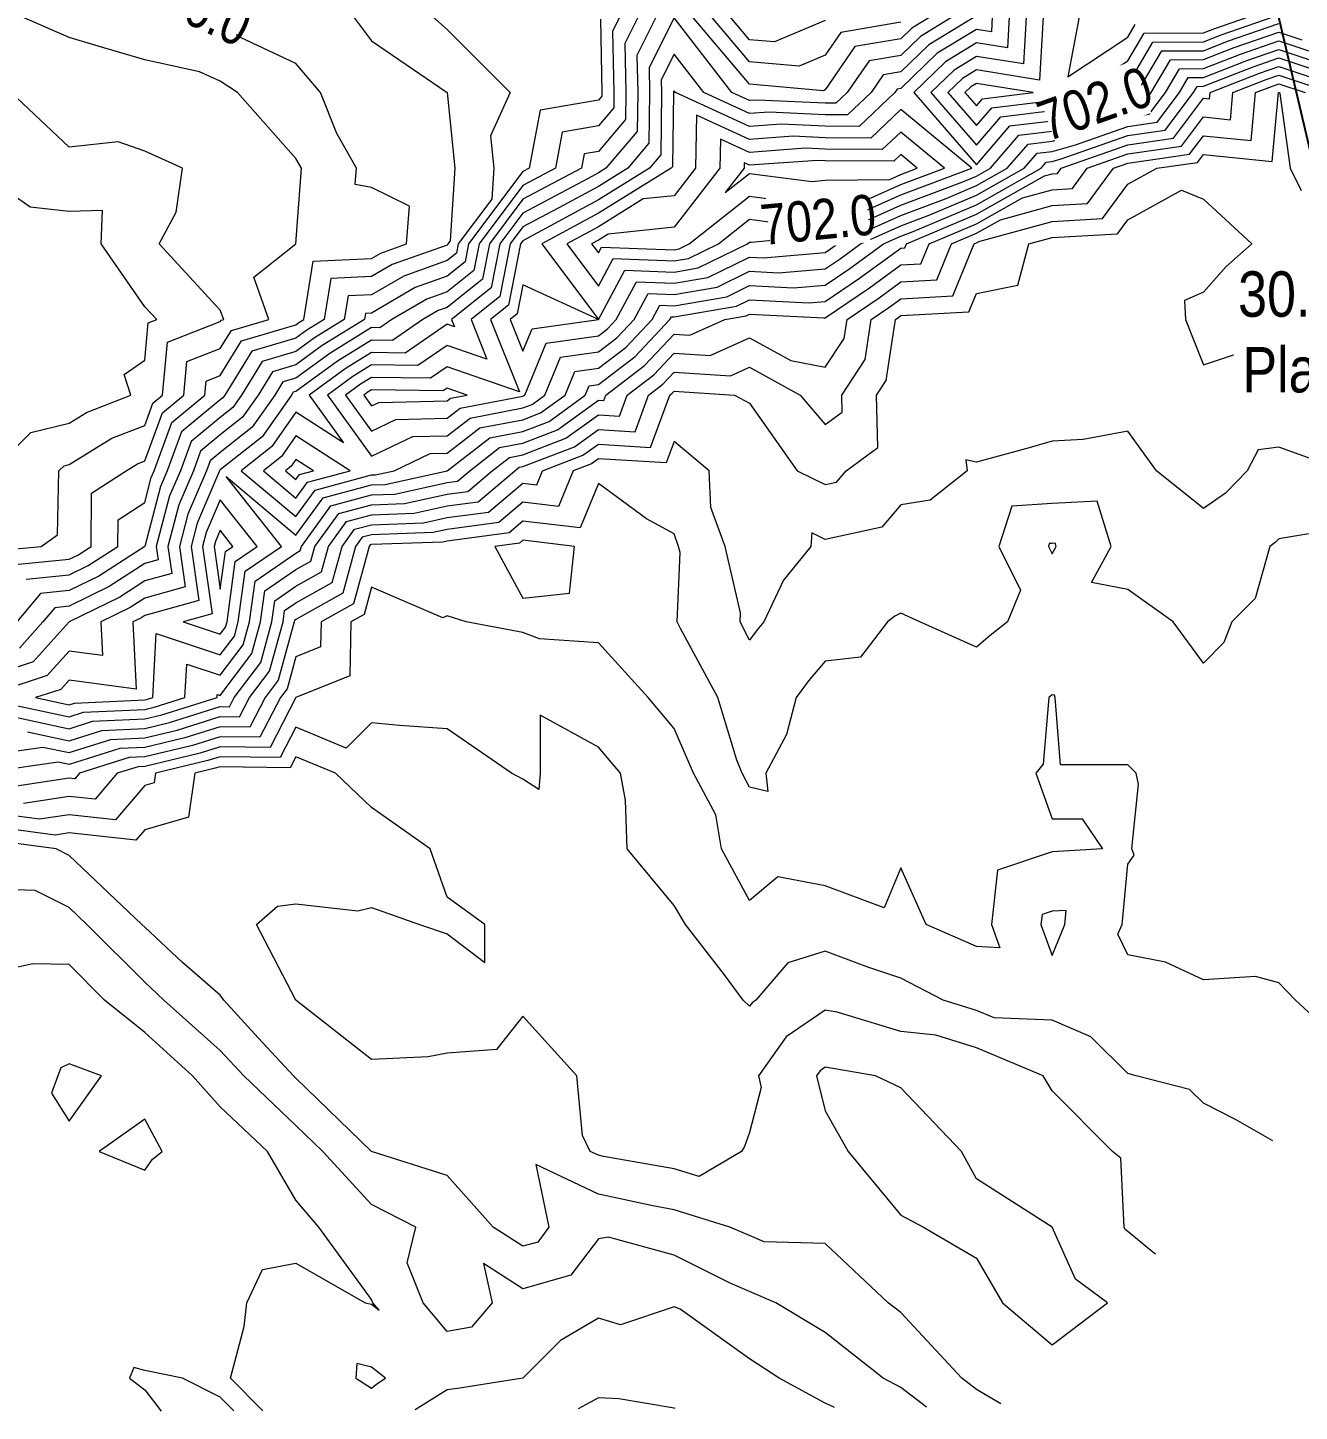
# Model space of a CAD drawing. Extents: x 634962 to 644935, y 5969185 to 5972988.
# Drawn here: x 644335.4 to 644461.5, y 5971229.4 to 5971366.5 of the extents above; entities that cross this region are included whole.
import ezdxf

# ---------------------------------------------------------------- set-up
doc = ezdxf.new("R2010")
doc.units = 0
doc.header["$LTSCALE"] = 5
doc.header["$PDSIZE"] = 0.5
doc.layers.get('Defpoints').update_dxf_attribs({"color": 9})
doc.layers.add('C-TOPO-MAJR', color=7, linetype='Continuous', lineweight=15, true_color=0xd3aa5f)
doc.layers.add('C-TOPO-MINR', color=7, linetype='Continuous', lineweight=13, true_color=0xe9d5af)
doc.layers.add('C-TOPO-MAJR-TEXT', color=7, linetype='Continuous', true_color=0x644b1b)
doc.layers.add('L-TITLEDB-T', color=4, linetype='Continuous')
doc.layers.add('T-CREEK', color=160, linetype='Continuous')
doc.styles.add('4.5', font='ARIALN.TTF', dxfattribs={"height": 4.5})
doc.styles.add('foc-LtypeFont', font='ARIALN.TTF', dxfattribs={"height": 7.35})
doc.styles.get("Standard").update_dxf_attribs({"font": 'ARIALN.TTF'})
doc.linetypes.add('foc-TOPO-flowdirection-NOLINE', pattern='A,0,[">",foc-LtypeFont,S=0.3,R=0,X=0,Y=-0.945],-20,[">",foc-LtypeFont,S=0.3,R=0,X=0,Y=-0.945],0', length=20)
doc.dimstyles.new('Compass 2 500', dxfattribs={"dimscale": 2.5, "dimtxt": 4.5, "dimasz": 2, "dimexe": 0.2, "dimexo": 0.0625, "dimgap": 0.5, "dimtad": 0, "dimtih": 1, "dimtoh": 1, "dimzin": 0, "dimdsep": 46, "dimtxsty": '4.5', "dimcen": 0.1, "dimse1": 1, "dimse2": 1, "dimclrd": 256, "dimclrt": 256, "dimaunit": 1, "dimadec": 4, "dimazin": 0, "dimtfac": 0.06, "dimtofl": 0, "dimtmove": 0, "dimatfit": 1, "dimfxl": 0.2, "dimtolj": 1, "dimtzin": 0, "dimlwd": -1, "dimarcsym": 0})

# ---------------------------------------------------------------- blocks, each defined once
blk = doc.blocks.new('*D471')
at = {"layer": 'Defpoints', "color": 0, "transparency": 16777216}
for p in [(644501.25, 5971343.19), (644597.49, 5971284.4), (644575.6, 5971263.88)]:
    blk.add_point(p, dxfattribs=at)
at = {"layer": 'L-TITLEDB-T', "transparency": 16777216}
for p, q in [((644526.79, 5971367.13), (644530.43, 5971370.55)), ((644497.6, 5971339.77), (644493.95, 5971336.35)), ((644493.95, 5971336.35), (644488.95, 5971336.35))]:
    blk.add_line(p, q, dxfattribs=at)
for points in [[(644526.22, 5971367.73), (644527.36, 5971366.52), (644523.14, 5971363.71)], [(644497.03, 5971340.37), (644498.17, 5971339.16), (644501.25, 5971343.19)]]:
    blk.add_solid(points, dxfattribs=at)
at = {"layer": 'L-TITLEDB-T', "transparency": 16777216, "insert": (644471.64, 5971336.35), "char_height": 4.5, "attachment_point": 5, "style": '4.5', "bg_fill": 3, "box_fill_scale": 1.1, "bg_fill_color": 256, "bg_fill_true_color": 13158600, "bg_fill_transparency": 0}
blk.add_mtext('\\A1;30.18 Railway\\PPlan 6276 BB', dxfattribs=at)

msp = doc.modelspace()

# ---------------------------------------------------------------- linework, layer by layer
at = {"layer": 'C-TOPO-MAJR', "lineweight": 15, "flags": 128}
for points, elevation in [([(644335.288, 5971311.866), (644339.533, 5971312.284), (644341.433, 5971313.22), (644344.376, 5971315.12), (644344.4, 5971317.751), (644347.031, 5971319.467), (644347.69, 5971321.959), (644347.972, 5971322.618), (644349.736, 5971327.411), (644353.008, 5971330.116), (644353.135, 5971331.51), (644354.529, 5971332.057), (644356.646, 5971335.497), (644362.027, 5971337.086), (644362.332, 5971337.309), (644362.827, 5971337.614), (644363.751, 5971343.389), (644369.525, 5971343.667), (644370.437, 5971344.2), (644373.002, 5971345.112), (644373.274, 5971348.861), (644369.525, 5971350.693), (644367.908, 5971350.993), (644368.026, 5971352.61), (644366.089, 5971356.047), (644364.464, 5971360.108), (644362.027, 5971362.975), (644356.611, 5971365.524), (644354.529, 5971366.899)], 705.819), ([(644395.949, 5971367.607), (644394.639, 5971364.987), (644394.735, 5971360.108), (644394.703, 5971357.424), (644392.019, 5971354.263), (644390.607, 5971354.023), (644390.339, 5971352.61), (644384.521, 5971349.529), (644381.209, 5971345.112), (644380.525, 5971341.61), (644377.023, 5971338.812), (644376.139, 5971338.498), (644374.627, 5971337.614), (644371.596, 5971335.544), (644369.525, 5971335.578), (644366.148, 5971333.493), (644362.027, 5971330.479), (644361.746, 5971330.397), (644361.574, 5971330.116), (644358.665, 5971325.98), (644354.529, 5971322.705), (644354.481, 5971322.666), (644354.464, 5971322.618), (644352.234, 5971317.415), (644351.627, 5971315.12), (644352.386, 5971309.764), (644347.031, 5971308.265), (644346.64, 5971308.013), (644345.847, 5971307.622), (644346.198, 5971300.957), (644339.533, 5971301.854), (644338.715, 5971300.942), (644336.2, 5971300.124), (644339.533, 5971299.413), (644340.073, 5971299.583), (644347.031, 5971299.889), (644347.22, 5971299.935), (644347.828, 5971300.124), (644348.167, 5971306.486), (644354.529, 5971304.38), (644355.924, 5971306.227), (644356.306, 5971307.622), (644356.996, 5971312.653), (644360.587, 5971315.12), (644355.106, 5971322.041), (644362.027, 5971316.224), (644364.727, 5971319.918), (644369.525, 5971321.212), (644370.882, 5971321.261), (644377.023, 5971322.618), (644381.248, 5971325.891), (644384.521, 5971326.512), (644387.126, 5971327.512), (644390.72, 5971330.116), (644391.1, 5971331.036), (644392.019, 5971331.164), (644395.677, 5971333.957), (644399.118, 5971337.614), (644399.258, 5971337.874), (644399.517, 5971337.864), (644405.71, 5971338.919), (644407.015, 5971339.559), (644412.872, 5971339.256), (644414.513, 5971339.398), (644417.924, 5971341.702), (644422.012, 5971344.694), (644422.408, 5971344.716), (644422.571, 5971345.112), (644429.51, 5971348.045), (644436.247, 5971351.85), (644437.008, 5971352.058), (644437.53, 5971352.088), (644437.913, 5971352.61), (644444.506, 5971354.935), (644449.033, 5971355.582), (644452.004, 5971359.55), (644452.624, 5971359.488), (644452.68, 5971360.108), (644457.584, 5971362.027), (644459.502, 5971362.686), (644466.904, 5971360.205)], 703.82), ([(644422.012, 5971367.074), (644416.055, 5971366.065), (644414.513, 5971363.814), (644411.913, 5971362.709), (644407.015, 5971363.141), (644403.219, 5971367.607)], 703.82), ([(644432.753, 5971367.607), (644432.581, 5971364.535), (644429.51, 5971365.029), (644426.448, 5971363.17), (644423.282, 5971360.108), (644429.51, 5971352.951), (644432.82, 5971356.799), (644437.008, 5971357.306), (644443.555, 5971359.158), (644444.506, 5971359.493), (644445.044, 5971359.57), (644445.447, 5971360.108), (644447.882, 5971364.23), (644452.004, 5971364.254), (644454.413, 5971365.197), (644459.502, 5971366.946)], 701.82), ([(644465.999, 5971322.618), (644459.502, 5971324.939), (644457.428, 5971324.692), (644456.357, 5971322.618), (644454.216, 5971320.406), (644452.004, 5971318.869), (644447.35, 5971322.618), (644444.506, 5971326.546), (644440.096, 5971325.706), (644437.008, 5971325.534), (644434.725, 5971324.901), (644429.51, 5971323.452), (644428.438, 5971323.69), (644428.572, 5971322.618), (644424.928, 5971319.702), (644422.012, 5971319.231), (644420.109, 5971317.022), (644414.513, 5971315.801), (644413.175, 5971316.459), (644413.072, 5971315.12), (644410.366, 5971311.77), (644408.421, 5971307.622), (644407.778, 5971306.859), (644407.015, 5971305.822), (644406.078, 5971307.622), (644406.116, 5971308.522), (644404.593, 5971315.12), (644403.175, 5971318.961), (644403.005, 5971322.618), (644399.517, 5971325.502), (644398.744, 5971323.391), (644392.019, 5971323.813), (644391.326, 5971323.311), (644389.52, 5971322.618), (644388.056, 5971319.083), (644384.521, 5971319.506), (644382.141, 5971317.5), (644377.023, 5971316.806), (644375.642, 5971316.501), (644369.525, 5971316.279), (644368.612, 5971316.033), (644367.945, 5971315.12), (644366.674, 5971310.473), (644362.027, 5971307.869), (644361.88, 5971307.768), (644361.86, 5971307.622), (644360.283, 5971301.868), (644358.966, 5971300.124), (644357.448, 5971297.205), (644354.529, 5971297.244), (644351.007, 5971296.148), (644347.031, 5971295.188), (644344.576, 5971295.08), (644339.533, 5971293.485), (644338.44, 5971293.718), (644332.035, 5971292.798)], 705.819), ([(644431.932, 5971230.097), (644429.51, 5971231.55), (644428.046, 5971232.641), (644422.012, 5971239.153), (644420.762, 5971240.139), (644414.513, 5971245.997), (644408.467, 5971246.186), (644407.015, 5971246.804), (644405.059, 5971247.637), (644399.517, 5971249.36), (644397.428, 5971249.727), (644392.019, 5971250.906), (644385.801, 5971253.855), (644387.116, 5971247.637), (644386.004, 5971246.154), (644384.521, 5971245.737), (644381.587, 5971247.637), (644377.023, 5971252.758), (644369.525, 5971255.135), (644362.027, 5971262.399), (644361.781, 5971262.633), (644358.278, 5971266.382), (644354.886, 5971270.132), (644354.529, 5971270.616), (644350.78, 5971273.881), (644347.031, 5971277.357), (644346.758, 5971277.63), (644339.533, 5971284.481), (644338.24, 5971285.128), (644332.035, 5971285.946)], 707.819)]:
    msp.add_lwpolyline(points, dxfattribs=dict(at, elevation=elevation))
for points, elevation in [([(644422.012, 5971358.43), (644419.024, 5971355.598), (644414.513, 5971355.632), (644411.347, 5971355.777), (644407.015, 5971355.462), (644401.761, 5971357.865), (644401.634, 5971352.61), (644399.517, 5971349.877), (644396.466, 5971349.559), (644392.019, 5971346.812), (644388.885, 5971345.112), (644392.019, 5971340.91), (644393.49, 5971343.642), (644399.517, 5971343.418), (644400.965, 5971343.665), (644403.915, 5971345.112), (644407.015, 5971347.555), (644409.179, 5971347.276), (644414.513, 5971347.794), (644417.228, 5971347.826), (644422.012, 5971349.958), (644429.037, 5971352.61), (644422.012, 5971358.43)], 701.82), ([(644439.343, 5971242.475), (644437.008, 5971247.637), (644429.51, 5971252.41), (644428.01, 5971255.135), (644422.012, 5971261.448), (644419.511, 5971262.633), (644414.513, 5971263.482), (644414.008, 5971263.139), (644413.648, 5971262.633), (644414.513, 5971259.173), (644416.796, 5971255.135), (644422.012, 5971248.822), (644424.262, 5971247.637), (644429.51, 5971244.549), (644432.095, 5971240.139), (644437.008, 5971235.949), (644442.487, 5971240.139), (644439.343, 5971242.475)], 707.819)]:
    msp.add_lwpolyline(points, close=True, dxfattribs=dict(at, elevation=elevation))
at = {"layer": 'C-TOPO-MINR', "lineweight": 13, "flags": 128}
for points, elevation in [([(644394.142, 5971367.607), (644393.435, 5971366.191), (644393.554, 5971360.108), (644393.536, 5971358.591), (644392.019, 5971356.804), (644388.433, 5971356.196), (644387.753, 5971352.61), (644384.521, 5971350.898), (644380.182, 5971345.112), (644379.666, 5971342.47), (644377.023, 5971340.358), (644374.999, 5971339.638), (644371.535, 5971337.614), (644370.341, 5971336.799), (644369.525, 5971336.812), (644365.385, 5971334.256), (644362.027, 5971331.801), (644360.726, 5971331.417), (644359.926, 5971330.116), (644357.697, 5971326.948), (644354.529, 5971324.438), (644353.532, 5971323.615), (644353.166, 5971322.618), (644351.325, 5971318.324), (644350.478, 5971315.12), (644351.048, 5971311.103), (644347.031, 5971309.979), (644345.599, 5971309.054), (644342.69, 5971307.622), (644342.865, 5971304.289), (644339.533, 5971304.738), (644337.351, 5971302.305), (644332.035, 5971300.576)], 704.219), ([(644392.23, 5971367.396), (644392.373, 5971360.108), (644392.369, 5971359.758), (644392.019, 5971359.346), (644386.26, 5971358.37), (644385.168, 5971352.61), (644384.521, 5971352.268), (644379.154, 5971345.112), (644378.806, 5971343.329), (644377.023, 5971341.904), (644373.859, 5971340.779), (644369.525, 5971338.247), (644368.922, 5971338.218), (644368.825, 5971337.614), (644364.622, 5971335.02), (644362.027, 5971333.122), (644359.706, 5971332.437), (644358.278, 5971330.116), (644356.73, 5971327.915), (644354.529, 5971326.172), (644352.583, 5971324.564), (644351.867, 5971322.618), (644350.416, 5971319.233), (644349.329, 5971315.12), (644349.709, 5971312.442), (644347.031, 5971311.692), (644344.557, 5971310.095), (644339.533, 5971307.622), (644335.988, 5971303.668), (644332.035, 5971302.382)], 704.619), ([(644333.874, 5971313.281), (644339.533, 5971313.838), (644340.392, 5971314.261), (644341.722, 5971315.12), (644341.769, 5971320.382), (644345.198, 5971322.618), (644346.332, 5971323.317), (644347.031, 5971323.589), (644348.787, 5971328.36), (644350.911, 5971330.116), (644351.213, 5971333.433), (644354.529, 5971334.735), (644355.626, 5971336.518), (644359.341, 5971337.614), (644357.842, 5971341.799), (644362.027, 5971345.112), (644362.027, 5971345.112), (644362.029, 5971345.112), (644362.027, 5971345.113), (644362.572, 5971352.61), (644362.027, 5971353.578), (644356.242, 5971360.108), (644354.529, 5971361.24), (644352.461, 5971362.177), (644347.031, 5971363.351), (644342.417, 5971364.722), (644339.533, 5971365.58), (644334.847, 5971367.607)], 706.219), ([(644367.725, 5971367.607), (644369.525, 5971365.238), (644377.022, 5971360.108), (644377.023, 5971360.106), (644377.792, 5971352.61), (644377.331, 5971345.421), (644377.1, 5971345.112), (644377.088, 5971345.048), (644377.023, 5971344.996), (644371.578, 5971343.06), (644369.525, 5971341.86), (644365.474, 5971341.665), (644364.826, 5971337.614), (644363.095, 5971336.546), (644362.027, 5971335.765), (644357.666, 5971334.477), (644354.982, 5971330.116), (644354.795, 5971329.85), (644354.529, 5971329.639), (644350.685, 5971326.462), (644349.27, 5971322.618), (644348.599, 5971321.05), (644347.031, 5971315.12), (644347.031, 5971315.12), (644347.031, 5971315.12), (644342.475, 5971312.178), (644339.533, 5971310.73), (644336.703, 5971310.451), (644334.362, 5971307.622)], 705.419), ([(644375.595, 5971367.607), (644377.023, 5971366.357), (644383.271, 5971360.108), (644381.308, 5971355.824), (644381.637, 5971352.61), (644381.44, 5971349.529), (644378.127, 5971345.112), (644377.947, 5971344.188), (644377.023, 5971343.45), (644372.718, 5971341.919), (644369.525, 5971340.053), (644367.198, 5971339.941), (644366.826, 5971337.614), (644363.858, 5971335.783), (644362.027, 5971334.443), (644358.686, 5971333.457), (644356.63, 5971330.116), (644355.762, 5971328.883), (644354.529, 5971327.906), (644351.634, 5971325.513), (644350.569, 5971322.618), (644349.507, 5971320.141), (644348.18, 5971315.12), (644348.37, 5971313.781), (644347.031, 5971313.406), (644343.516, 5971311.137), (644339.533, 5971309.176), (644338.118, 5971309.037), (644336.947, 5971307.622), (644334.625, 5971305.032)], 705.019), ([(644397.756, 5971367.607), (644395.844, 5971363.782), (644395.916, 5971360.108), (644395.87, 5971356.257), (644392.774, 5971352.61), (644392.019, 5971352.144), (644391, 5971351.591), (644384.521, 5971348.159), (644382.236, 5971345.112), (644381.384, 5971340.751), (644377.458, 5971337.614), (644377.749, 5971336.889), (644377.023, 5971337.139), (644372.851, 5971334.289), (644369.525, 5971334.344), (644366.911, 5971332.73), (644363.337, 5971330.116), (644366.754, 5971325.389), (644362.027, 5971328.417), (644359.632, 5971325.013), (644356.609, 5971322.618), (644362.027, 5971318.064), (644363.95, 5971320.695), (644369.525, 5971322.199), (644369.93, 5971322.213), (644371.761, 5971322.618), (644375.329, 5971324.313), (644377.023, 5971324.352), (644380.271, 5971326.868), (644384.521, 5971327.675), (644386.285, 5971328.352), (644388.72, 5971330.116), (644389.685, 5971332.451), (644392.019, 5971332.777), (644394.762, 5971334.871), (644397.343, 5971337.614), (644398.104, 5971339.027), (644399.517, 5971338.975), (644404.761, 5971339.868), (644407.015, 5971340.974), (644411.38, 5971340.748), (644414.513, 5971341.019), (644416.956, 5971342.669), (644420.294, 5971345.112), (644422.012, 5971345.877), (644423.241, 5971346.342), (644429.51, 5971348.991), (644435.919, 5971352.61), (644436.422, 5971353.196), (644437.008, 5971353.267), (644437.923, 5971353.526), (644444.506, 5971355.847), (644448.235, 5971356.379), (644451.027, 5971360.108), (644451.39, 5971360.722), (644452.004, 5971360.726), (644456.95, 5971362.661), (644459.502, 5971363.538), (644465.622, 5971361.486)], 703.42), ([(644427.139, 5971367.607), (644423.949, 5971365.67), (644422.012, 5971363.796), (644418.858, 5971363.262), (644416.698, 5971360.108), (644415.576, 5971359.045), (644414.513, 5971359.054), (644407.762, 5971359.362), (644407.015, 5971359.307), (644405.263, 5971360.108), (644399.517, 5971367.516), (644397.048, 5971362.578), (644397.097, 5971360.108), (644397.037, 5971355.09), (644394.932, 5971352.61), (644392.019, 5971350.811), (644388.088, 5971348.679), (644384.521, 5971346.79), (644383.263, 5971345.112), (644382.244, 5971339.892), (644379.393, 5971337.614), (644380.974, 5971333.664), (644377.023, 5971335.027), (644374.105, 5971333.034), (644369.525, 5971333.109), (644367.674, 5971331.967), (644365.144, 5971330.116), (644369.525, 5971324.055), (644373.634, 5971326.007), (644377.023, 5971326.085), (644379.294, 5971327.845), (644384.521, 5971328.837), (644385.445, 5971329.192), (644386.721, 5971330.116), (644388.27, 5971333.865), (644392.019, 5971334.389), (644393.848, 5971335.785), (644395.569, 5971337.614), (644396.951, 5971340.181), (644399.517, 5971340.086), (644403.812, 5971340.818), (644407.015, 5971342.389), (644409.888, 5971342.24), (644414.513, 5971342.64), (644415.989, 5971343.637), (644418.005, 5971345.112), (644422.012, 5971346.898), (644424.88, 5971347.981), (644429.51, 5971349.938), (644434.243, 5971352.61), (644435.522, 5971354.096), (644437.008, 5971354.277), (644439.331, 5971354.934), (644444.506, 5971356.758), (644447.437, 5971357.177), (644449.632, 5971360.108), (644450.513, 5971361.599), (644452.004, 5971361.608), (644456.316, 5971363.295), (644459.502, 5971364.39), (644464.34, 5971362.768)], 703.02), ([(644429.344, 5971367.607), (644424.782, 5971364.836), (644422.012, 5971362.157), (644420.26, 5971361.86), (644419.06, 5971360.108), (644416.726, 5971357.896), (644414.513, 5971357.913), (644408.957, 5971358.167), (644407.015, 5971358.026), (644402.46, 5971360.108), (644399.517, 5971363.903), (644398.253, 5971361.373), (644398.277, 5971360.108), (644398.204, 5971353.923), (644397.09, 5971352.61), (644392.019, 5971349.478), (644385.176, 5971345.767), (644384.521, 5971345.42), (644384.29, 5971345.112), (644383.103, 5971339.032), (644381.328, 5971337.614), (644384.199, 5971330.439), (644377.023, 5971332.915), (644375.36, 5971331.779), (644369.525, 5971331.875), (644368.437, 5971331.204), (644366.95, 5971330.116), (644369.525, 5971326.554), (644371.94, 5971327.701), (644377.023, 5971327.819), (644378.318, 5971328.822), (644384.521, 5971330), (644384.605, 5971330.032), (644384.721, 5971330.116), (644386.855, 5971335.28), (644392.019, 5971336.002), (644392.934, 5971336.7), (644393.794, 5971337.614), (644395.797, 5971341.334), (644399.517, 5971341.197), (644402.863, 5971341.767), (644407.015, 5971343.804), (644408.396, 5971343.732), (644414.513, 5971344.261), (644415.021, 5971344.604), (644415.715, 5971345.112), (644422.012, 5971347.918), (644426.519, 5971349.619), (644429.51, 5971350.884), (644432.568, 5971352.61), (644434.621, 5971354.997), (644437.008, 5971355.286), (644440.739, 5971356.342), (644444.506, 5971357.67), (644446.64, 5971357.975), (644448.237, 5971360.108), (644449.636, 5971362.476), (644452.004, 5971362.49), (644455.682, 5971363.929), (644459.502, 5971365.242), (644463.059, 5971364.05)], 702.62), ([(644431.068, 5971367.607), (644430.985, 5971366.131), (644429.51, 5971366.368), (644425.615, 5971364.003), (644422.012, 5971360.518), (644421.661, 5971360.459), (644421.421, 5971360.108), (644417.875, 5971356.747), (644414.513, 5971356.773), (644410.152, 5971356.972), (644407.015, 5971356.744), (644399.657, 5971360.108), (644399.517, 5971360.289), (644399.457, 5971360.169), (644399.458, 5971360.108), (644399.371, 5971352.756), (644399.247, 5971352.61), (644392.019, 5971348.145), (644386.427, 5971345.112), (644392.019, 5971337.614), (644394.644, 5971342.488), (644399.517, 5971342.308), (644401.914, 5971342.716), (644406.799, 5971345.112), (644407.015, 5971345.283), (644407.166, 5971345.263), (644414.513, 5971345.976), (644415.388, 5971345.986), (644422.012, 5971348.938), (644428.158, 5971351.258), (644429.51, 5971351.83), (644430.892, 5971352.61), (644433.72, 5971355.898), (644437.008, 5971356.296), (644442.147, 5971357.75), (644444.506, 5971358.581), (644445.842, 5971358.772), (644446.842, 5971360.108), (644448.759, 5971363.353), (644452.004, 5971363.372), (644455.047, 5971364.563), (644459.502, 5971366.094), (644461.777, 5971365.332)], 702.22), ([(644424.934, 5971367.607), (644423.115, 5971366.503), (644422.012, 5971365.435), (644417.457, 5971364.663), (644414.513, 5971360.367), (644414.332, 5971360.29), (644407.015, 5971360.935), (644401.345, 5971367.607)], 703.42), ([(644414.513, 5971367.262), (644409.495, 5971365.127), (644407.015, 5971365.346), (644405.094, 5971367.607)], 704.219), ([(644434.438, 5971367.607), (644434.176, 5971362.94), (644429.51, 5971363.69), (644427.281, 5971362.337), (644424.977, 5971360.108), (644429.51, 5971354.899), (644431.919, 5971357.699), (644437.008, 5971358.316), (644443.346, 5971360.108), (644444.506, 5971360.876), (644447.005, 5971365.107), (644452.004, 5971365.137), (644453.779, 5971365.831), (644458.944, 5971367.607)], 701.42), ([(644436.123, 5971367.607), (644435.771, 5971361.345), (644429.51, 5971362.351), (644428.114, 5971361.504), (644426.671, 5971360.108), (644429.51, 5971356.846), (644431.018, 5971358.6), (644437.008, 5971359.326), (644439.775, 5971360.108), (644444.506, 5971363.238), (644446.128, 5971365.984), (644452.004, 5971366.019), (644453.145, 5971366.465), (644456.466, 5971367.607)], 701.02), ([(644439.696, 5971367.607), (644438.577, 5971361.678), (644444.506, 5971365.599), (644445.251, 5971366.861)], 700.62), ([(644332.411, 5971299.747), (644339.533, 5971298.227), (644340.974, 5971298.683), (644347.031, 5971298.949), (644347.977, 5971299.177), (644351.019, 5971300.124), (644351.196, 5971303.456), (644354.529, 5971302.353), (644356.796, 5971305.355), (644357.417, 5971307.622), (644357.973, 5971311.676), (644362.027, 5971314.461), (644362.449, 5971314.698), (644362.565, 5971315.12), (644365.504, 5971319.141), (644369.525, 5971320.226), (644371.834, 5971320.309), (644377.023, 5971321.456), (644378.047, 5971321.594), (644379.261, 5971322.618), (644382.225, 5971324.914), (644384.521, 5971325.35), (644387.966, 5971326.672), (644392.019, 5971329.609), (644392.56, 5971329.575), (644392.758, 5971330.116), (644396.591, 5971333.042), (644399.517, 5971336.152), (644401.077, 5971336.054), (644404.57, 5971337.614), (644406.66, 5971337.97), (644407.015, 5971338.145), (644414.364, 5971337.763), (644414.513, 5971337.776), (644418.891, 5971340.734), (644422.012, 5971343.018), (644423.995, 5971343.129), (644424.809, 5971345.112), (644429.51, 5971347.099), (644434.074, 5971349.676), (644437.008, 5971350.479), (644439.022, 5971350.596), (644440.498, 5971352.61), (644444.506, 5971354.023), (644449.83, 5971354.784), (644452.004, 5971357.687), (644454.693, 5971357.42), (644454.935, 5971360.108), (644458.218, 5971361.393), (644459.502, 5971361.834), (644464.649, 5971360.108)], 704.219), ([(644332.459, 5971314.696), (644336.77, 5971315.12), (644338.391, 5971316.261), (644338.533, 5971322.618), (644339.038, 5971323.113), (644339.533, 5971323.234), (644343.79, 5971325.859), (644347.031, 5971327.117), (644347.838, 5971329.309), (644348.814, 5971330.116), (644349.29, 5971335.355), (644354.529, 5971337.413), (644354.605, 5971337.538), (644354.865, 5971337.614), (644354.529, 5971338.552), (644348.472, 5971345.112), (644350.154, 5971348.235), (644350.779, 5971352.61), (644347.031, 5971354.303), (644344.407, 5971355.234), (644339.533, 5971354.692), (644333.8, 5971360.108)], 706.619), ([(644333.919, 5971298.24), (644339.533, 5971297.042), (644341.874, 5971297.782), (644347.031, 5971298.008), (644348.735, 5971298.42), (644354.21, 5971300.124), (644354.226, 5971300.427), (644354.529, 5971300.327), (644357.668, 5971304.483), (644358.528, 5971307.622), (644358.95, 5971310.699), (644362.027, 5971312.813), (644363.505, 5971313.641), (644363.91, 5971315.12), (644366.281, 5971318.364), (644369.525, 5971319.239), (644372.786, 5971319.357), (644377.023, 5971320.293), (644379.07, 5971320.571), (644381.499, 5971322.618), (644383.202, 5971323.937), (644384.521, 5971324.188), (644388.806, 5971325.832), (644392.019, 5971328.16), (644394.106, 5971328.029), (644394.871, 5971330.116), (644397.506, 5971332.128), (644399.517, 5971334.266), (644403.09, 5971334.041), (644407.015, 5971335.794), (644411.09, 5971333.539), (644414.513, 5971332.879), (644416.388, 5971335.74), (644416.673, 5971337.614), (644419.859, 5971339.767), (644422.012, 5971341.342), (644425.582, 5971341.542), (644427.048, 5971345.112), (644429.51, 5971346.153), (644431.9, 5971347.503), (644437.008, 5971348.901), (644440.514, 5971349.104), (644443.084, 5971352.61), (644444.506, 5971353.112), (644450.628, 5971353.986), (644452.004, 5971355.824), (644456.761, 5971355.351), (644457.19, 5971360.108), (644458.852, 5971360.758), (644459.502, 5971360.982), (644462.107, 5971360.108)], 704.619), ([(644335.426, 5971296.733), (644339.533, 5971295.856), (644342.775, 5971296.881), (644347.031, 5971297.068), (644349.492, 5971297.662), (644354.529, 5971299.23), (644355.435, 5971299.218), (644355.906, 5971300.124), (644358.539, 5971303.611), (644359.639, 5971307.622), (644359.927, 5971309.722), (644362.027, 5971311.165), (644364.562, 5971312.585), (644365.255, 5971315.12), (644367.058, 5971317.587), (644369.525, 5971318.252), (644373.738, 5971318.405), (644377.023, 5971319.131), (644380.094, 5971319.547), (644383.738, 5971322.618), (644384.179, 5971322.96), (644384.521, 5971323.025), (644389.646, 5971324.991), (644392.019, 5971326.711), (644395.652, 5971326.483), (644396.983, 5971330.116), (644398.42, 5971331.213), (644399.517, 5971332.38), (644405.103, 5971332.029), (644407.015, 5971332.882), (644412.014, 5971330.116), (644414.513, 5971327.209), (644416.189, 5971328.44), (644416.151, 5971330.116), (644418.471, 5971333.657), (644419.072, 5971337.614), (644420.826, 5971338.799), (644422.012, 5971339.667), (644427.169, 5971339.955), (644429.286, 5971345.112), (644429.51, 5971345.207), (644429.727, 5971345.33), (644437.008, 5971347.322), (644442.006, 5971347.612), (644444.506, 5971351.023), (644447.377, 5971352.61), (644451.426, 5971353.189), (644452.004, 5971353.961), (644458.83, 5971353.283), (644459.445, 5971360.108), (644459.486, 5971360.124), (644459.502, 5971360.13), (644459.566, 5971360.108), (644459.602, 5971360.008), (644460.623, 5971352.61), (644461.718, 5971350.395)], 705.019), ([(644332.035, 5971322.781), (644335.743, 5971326.408), (644339.533, 5971327.343), (644341.248, 5971328.401), (644345.668, 5971330.116), (644344.986, 5971332.161), (644347.031, 5971333.576), (644347.367, 5971337.278), (644348.224, 5971337.614), (644347.031, 5971338.864), (644342.729, 5971345.112), (644342.837, 5971348.417), (644339.533, 5971348.308), (644335.673, 5971348.751), (644332.035, 5971351.298)], 707.019), ([(644332.035, 5971294.522), (644336.933, 5971295.226), (644339.533, 5971294.671), (644343.676, 5971295.981), (644347.031, 5971296.128), (644350.25, 5971296.905), (644354.529, 5971298.237), (644356.441, 5971298.212), (644357.436, 5971300.124), (644359.411, 5971302.739), (644360.75, 5971307.622), (644360.903, 5971308.745), (644362.027, 5971309.517), (644365.618, 5971311.529), (644366.6, 5971315.12), (644367.835, 5971316.81), (644369.525, 5971317.266), (644374.69, 5971317.453), (644377.023, 5971317.968), (644381.118, 5971318.524), (644384.521, 5971321.392), (644385.914, 5971321.226), (644386.49, 5971322.618), (644390.486, 5971324.151), (644392.019, 5971325.262), (644397.198, 5971324.937), (644399.095, 5971330.116), (644399.334, 5971330.299), (644399.517, 5971330.493), (644405.517, 5971330.116), (644407.015, 5971329.328), (644411.737, 5971322.618), (644414.513, 5971321.255), (644415.633, 5971321.499), (644416.596, 5971322.618), (644419.718, 5971324.912), (644419.598, 5971330.116), (644420.554, 5971331.574), (644421.472, 5971337.614), (644421.794, 5971337.832), (644422.012, 5971337.991), (644428.756, 5971338.368), (644429.51, 5971340.204), (644433.599, 5971341.023), (644434.701, 5971345.112), (644437.008, 5971345.744), (644443.499, 5971346.119), (644444.506, 5971347.494), (644449.833, 5971350.44), (644452.004, 5971349.556), (644456.803, 5971345.112), (644454.267, 5971342.849), (644452.004, 5971340.313), (644450.129, 5971339.489), (644450.228, 5971337.614), (644452.004, 5971333.115), (644455.377, 5971334.241), (644459.502, 5971331.835), (644465.667, 5971331.449)], 705.419), ([(644463.51, 5971341.105), (644460.251, 5971337.614), (644467, 5971334.915)], 705.019), ([(644465.286, 5971316.834), (644459.502, 5971315.87), (644459.133, 5971315.489), (644458.602, 5971315.12), (644457.159, 5971309.965), (644454.815, 5971307.622), (644454.048, 5971305.578), (644452.004, 5971303.533), (644449.005, 5971307.622), (644444.506, 5971310.836), (644440.908, 5971311.522), (644442.87, 5971315.12), (644441.486, 5971319.598), (644437.008, 5971319.362), (644433.027, 5971319.101), (644431.722, 5971315.12), (644433.863, 5971310.766), (644432.577, 5971307.622), (644430.859, 5971306.272), (644429.51, 5971305.123), (644423.886, 5971307.622), (644422.012, 5971308.487), (644421.42, 5971308.214), (644420.689, 5971307.622), (644418.012, 5971304.123), (644414.513, 5971303.735), (644412.861, 5971301.776), (644411.646, 5971300.124), (644410.677, 5971296.462), (644408.622, 5971292.626), (644408.814, 5971290.827), (644407.015, 5971291.263), (644406.29, 5971292.626), (644405.731, 5971293.911), (644403.866, 5971300.124), (644400.169, 5971306.97), (644399.829, 5971307.622), (644400.117, 5971314.52), (644399.979, 5971315.12), (644399.517, 5971316.37), (644396.79, 5971317.847), (644392.019, 5971321.338), (644390.198, 5971316.941), (644384.521, 5971317.619), (644383.165, 5971316.476), (644377.023, 5971315.643), (644376.595, 5971315.549), (644369.525, 5971315.293), (644369.389, 5971315.256), (644369.29, 5971315.12), (644367.73, 5971309.417), (644364.526, 5971307.622), (644364.478, 5971305.171), (644362.027, 5971304.177), (644361.155, 5971300.996), (644360.497, 5971300.124), (644358.454, 5971296.199), (644354.529, 5971296.251), (644351.764, 5971295.39), (644347.031, 5971294.248), (644345.477, 5971294.179), (644340.564, 5971292.626), (644340.09, 5971292.068), (644339.533, 5971292.129), (644333.448, 5971291.212)], 706.219), ([(644467, 5971264.733), (644461.131, 5971270.132), (644459.502, 5971271.835), (644457.16, 5971272.474), (644452.004, 5971272.132), (644448.253, 5971273.882), (644444.506, 5971274.63), (644443.539, 5971276.662), (644443.94, 5971277.63), (644444.506, 5971283.628), (644445.131, 5971284.503), (644444.9, 5971285.128), (644445.577, 5971291.554), (644445.339, 5971292.626), (644444.506, 5971293.459), (644437.841, 5971293.459), (644437.308, 5971300.124), (644437.242, 5971300.358), (644437.008, 5971300.392), (644436.858, 5971300.274), (644436.682, 5971300.124), (644436.107, 5971293.526), (644435.4, 5971292.626), (644437.008, 5971288.123), (644440.003, 5971288.123), (644442.004, 5971285.128), (644437.008, 5971284.834), (644431.605, 5971283.032), (644430.985, 5971277.63), (644431.817, 5971275.322), (644429.51, 5971275.435), (644424.51, 5971277.63), (644422.012, 5971283.255), (644420.345, 5971279.296), (644414.513, 5971281.466), (644409.8, 5971282.343), (644407.015, 5971279.997), (644404.23, 5971285.128), (644403.654, 5971288.489), (644401.453, 5971292.626), (644399.517, 5971297.069), (644396.94, 5971300.124), (644392.019, 5971305.553), (644386.188, 5971305.956), (644384.521, 5971306.575), (644378.898, 5971307.622), (644377.023, 5971308.247), (644376.595, 5971308.05), (644369.525, 5971311.064), (644368.786, 5971308.361), (644367.467, 5971307.622), (644367.362, 5971302.287), (644362.027, 5971300.124), (644362.027, 5971300.124), (644362.027, 5971300.124), (644359.46, 5971295.192), (644354.529, 5971295.258), (644352.522, 5971294.633), (644347.031, 5971293.307), (644346.378, 5971293.279), (644344.313, 5971292.626), (644342.117, 5971290.042), (644339.533, 5971290.322), (644335.018, 5971289.642)], 706.619), ([(644458.884, 5971256.202), (644455.185, 5971258.317), (644452.004, 5971259.907), (644450.641, 5971261.27), (644445.34, 5971262.633), (644444.506, 5971262.848), (644440.864, 5971266.49), (644437.008, 5971268.142), (644431.264, 5971268.377), (644429.51, 5971269.114), (644426.211, 5971270.132), (644422.012, 5971272.319), (644418.731, 5971273.413), (644414.513, 5971274.984), (644410.82, 5971273.825), (644407.641, 5971270.132), (644407.268, 5971269.879), (644407.015, 5971269.523), (644406.372, 5971270.132), (644404.515, 5971272.632), (644400.642, 5971277.63), (644399.517, 5971279.505), (644394.864, 5971285.128), (644394.697, 5971289.948), (644394.225, 5971292.626), (644392.019, 5971295.211), (644386.252, 5971298.393), (644386.252, 5971292.626), (644386.129, 5971291.018), (644384.521, 5971292.049), (644383.396, 5971292.626), (644377.023, 5971297.021), (644372.303, 5971297.346), (644369.525, 5971297.624), (644367.026, 5971295.125), (644362.027, 5971297.183), (644360.467, 5971294.186), (644354.529, 5971294.264), (644353.279, 5971293.875), (644348.102, 5971292.626), (644347.968, 5971291.689), (644347.031, 5971291.413), (644344.143, 5971288.015), (644339.533, 5971288.515), (644336.588, 5971288.072), (644332.035, 5971288.672)], 707.019), ([(644447.257, 5971244.94), (644447.003, 5971245.14), (644444.506, 5971247.209), (644444.26, 5971247.392), (644444.149, 5971247.637), (644443.824, 5971254.454), (644443.006, 5971255.135), (644437.008, 5971261.134), (644436.126, 5971262.633), (644429.51, 5971265.411), (644425.492, 5971266.651), (644422.012, 5971267.037), (644415.706, 5971268.939), (644414.513, 5971269.142), (644410.638, 5971266.509), (644407.881, 5971262.633), (644408.169, 5971261.48), (644407.015, 5971257.009), (644406.516, 5971255.635), (644406.226, 5971255.135), (644402.017, 5971252.636), (644399.517, 5971253.413), (644392.511, 5971254.644), (644392.019, 5971254.751), (644391.209, 5971255.135), (644390.441, 5971256.714), (644389.876, 5971262.633), (644384.521, 5971268.553), (644381.906, 5971265.249), (644377.023, 5971264.883), (644375.149, 5971264.508), (644369.525, 5971264.264), (644362.029, 5971270.13), (644362.027, 5971270.131), (644362.027, 5971270.132), (644362.025, 5971270.133), (644358.115, 5971277.63), (644360.19, 5971279.466), (644362.027, 5971279.675), (644368.18, 5971278.975), (644369.525, 5971279.322), (644374.295, 5971277.63), (644377.023, 5971276.692), (644380.773, 5971273.88), (644380.773, 5971277.63), (644377.023, 5971280.358), (644375.331, 5971285.128), (644369.525, 5971289.218), (644365.955, 5971292.626), (644362.027, 5971294.243), (644361.473, 5971293.179), (644354.529, 5971293.271), (644354.037, 5971293.118), (644351.997, 5971292.626), (644351.376, 5971288.28), (644347.031, 5971287.002), (644346.169, 5971285.989), (644339.533, 5971286.709), (644338.159, 5971286.502), (644332.035, 5971287.309)], 707.419), ([(644424.563, 5971229.795), (644422.012, 5971231.721), (644420.262, 5971232.641), (644414.513, 5971237.179), (644409.623, 5971240.139), (644407.015, 5971241.25), (644405.081, 5971242.074), (644399.517, 5971244.856), (644393.019, 5971246.638), (644392.019, 5971246.484), (644389.3, 5971242.858), (644384.521, 5971241.512), (644380.621, 5971244.039), (644381.474, 5971240.139), (644379.438, 5971237.725), (644377.023, 5971237.29), (644374.649, 5971240.139), (644373.066, 5971244.096), (644373.921, 5971247.637), (644369.525, 5971249.874), (644364.688, 5971255.135), (644362.027, 5971257.713), (644356.864, 5971262.633), (644354.529, 5971265.133), (644348.942, 5971270.132), (644347.031, 5971271.904), (644341.305, 5971277.63), (644339.533, 5971279.311), (644336.171, 5971280.991), (644332.035, 5971281.128)], 708.218), ([(644358.744, 5971229.426), (644355.529, 5971232.641), (644356.896, 5971237.772), (644357.175, 5971240.139), (644358.728, 5971243.438), (644362.027, 5971244.066), (644368.9, 5971240.139), (644369.525, 5971239.983), (644370.275, 5971239.389), (644369.65, 5971240.139), (644369.525, 5971240.452), (644364.3, 5971247.637), (644362.027, 5971250.316), (644359.215, 5971255.135), (644354.529, 5971259.546), (644351.767, 5971262.633), (644347.031, 5971266.918), (644343.061, 5971270.132), (644339.533, 5971273.66), (644335.934, 5971273.73), (644332.035, 5971272.875)], 708.618), ([(644415.441, 5971229.744), (644414.513, 5971230.19), (644409.961, 5971232.641), (644407.015, 5971234.559), (644400.144, 5971239.513), (644399.517, 5971239.722), (644394.207, 5971237.952), (644392.019, 5971238.595), (644388.27, 5971236.39), (644384.522, 5971232.641), (644384.521, 5971232.641), (644384.521, 5971232.641), (644378.045, 5971231.619), (644377.023, 5971231.517), (644373.856, 5971229.511)], 708.618), ([(644355.885, 5971229.41), (644354.529, 5971230.766), (644350.776, 5971232.641), (644347.031, 5971233.43), (644345.961, 5971233.711), (644345.533, 5971232.641), (644347.031, 5971231.489), (644348.651, 5971229.37)], 708.618), ([(644399.617, 5971229.655), (644399.517, 5971229.667), (644394.05, 5971230.61), (644392.019, 5971230.692), (644390, 5971229.602)], 709.018)]:
    msp.add_lwpolyline(points, dxfattribs=dict(at, elevation=elevation))
for points, elevation in [([(644430.118, 5971359.501), (644435.133, 5971360.108), (644429.51, 5971361.012), (644428.947, 5971360.671), (644428.366, 5971360.108), (644429.51, 5971358.794), (644430.118, 5971359.501)], 700.62), ([(644422.012, 5971356.192), (644420.173, 5971354.449), (644414.513, 5971354.492), (644412.542, 5971354.582), (644407.015, 5971354.181), (644404.122, 5971355.503), (644404.052, 5971352.61), (644399.517, 5971346.752), (644392.978, 5971346.071), (644392.019, 5971345.479), (644391.343, 5971345.112), (644392.019, 5971344.206), (644392.337, 5971344.795), (644399.517, 5971344.529), (644400.016, 5971344.614), (644401.031, 5971345.112), (644407.015, 5971349.827), (644411.192, 5971349.289), (644414.513, 5971349.611), (644419.068, 5971349.666), (644422.012, 5971350.978), (644426.335, 5971352.61), (644422.012, 5971356.192)], 701.42), ([(644422.012, 5971353.953), (644421.322, 5971353.3), (644414.513, 5971353.352), (644413.737, 5971353.387), (644407.015, 5971352.899), (644406.484, 5971353.142), (644406.471, 5971352.61), (644404.605, 5971350.2), (644407.015, 5971352.099), (644413.205, 5971351.302), (644414.513, 5971351.429), (644420.908, 5971351.506), (644422.012, 5971351.998), (644423.633, 5971352.61), (644422.012, 5971353.953)], 701.02), ([(644385.441, 5971336.695), (644392.019, 5971337.614), (644384.521, 5971341.034), (644383.963, 5971338.173), (644383.263, 5971337.614), (644384.521, 5971334.47), (644385.441, 5971336.695)], 702.22), ([(644377.341, 5971329.799), (644379.012, 5971330.116), (644377.023, 5971330.803), (644376.615, 5971330.524), (644369.525, 5971330.641), (644369.201, 5971330.441), (644368.757, 5971330.116), (644369.525, 5971329.054), (644370.245, 5971329.396), (644377.023, 5971329.553), (644377.341, 5971329.799)], 702.22), ([(644363.173, 5971321.472), (644367.422, 5971322.618), (644362.027, 5971326.074), (644360.6, 5971324.045), (644358.798, 5971322.618), (644362.027, 5971319.904), (644363.173, 5971321.472)], 703.02), ([(644362.396, 5971322.249), (644363.764, 5971322.618), (644362.027, 5971323.731), (644361.567, 5971323.078), (644360.987, 5971322.618), (644362.027, 5971321.744), (644362.396, 5971322.249)], 702.62), ([(644356.019, 5971313.63), (644358.188, 5971315.12), (644354.529, 5971319.74), (644353.143, 5971316.506), (644352.776, 5971315.12), (644353.725, 5971308.425), (644350.856, 5971307.622), (644354.529, 5971306.406), (644355.052, 5971307.099), (644355.195, 5971307.622), (644356.019, 5971313.63)], 703.42), ([(644355.042, 5971314.607), (644355.789, 5971315.12), (644354.529, 5971316.711), (644354.052, 5971315.597), (644353.926, 5971315.12), (644354.529, 5971310.864), (644355.042, 5971314.607)], 703.02), ([(644389.162, 5971310.479), (644389.651, 5971315.12), (644384.521, 5971315.733), (644384.189, 5971315.453), (644381.736, 5971315.12), (644384.521, 5971309.99), (644389.162, 5971310.479)], 706.619), ([(644437.32, 5971315.433), (644437.008, 5971315.416), (644436.73, 5971315.398), (644436.639, 5971315.12), (644437.008, 5971314.37), (644437.417, 5971315.12), (644437.32, 5971315.433)], 706.619), ([(644438.281, 5971277.63), (644438.413, 5971279.035), (644437.008, 5971278.953), (644436.016, 5971278.622), (644435.902, 5971277.63), (644437.008, 5971274.563), (644438.281, 5971277.63)], 707.019), ([(644339.533, 5971263.817), (644338.73, 5971263.436), (644338.408, 5971262.633), (644337.804, 5971260.904), (644339.533, 5971258.136), (644342.744, 5971262.633), (644339.533, 5971263.817)], 709.018), ([(644347.806, 5971254.36), (644348.76, 5971255.135), (644347.031, 5971258.346), (644342.534, 5971255.135), (644347.031, 5971253.262), (644347.806, 5971254.36)], 709.018), ([(644370.06, 5971232.106), (644370.906, 5971232.641), (644369.525, 5971233.734), (644368.067, 5971234.099), (644367.982, 5971232.641), (644369.525, 5971231.669), (644370.06, 5971232.106)], 708.218)]:
    msp.add_lwpolyline(points, close=True, dxfattribs=dict(at, elevation=elevation))
at = {"layer": 'T-CREEK', "ltscale": 0.4, "flags": 128}
msp.add_lwpolyline([(644469.925, 5971266.895), (644470.965, 5971270.893), (644471.829, 5971289.262), (644468.526, 5971329.262), (644456.469, 5971380.37), (644481.863, 5971396.213), (644551.556, 5971429.982), (644601.192, 5971441.555), (644615.321, 5971448.043), (644627.582, 5971456.425), (644635.805, 5971468.583), (644663.003, 5971563.214), (644670.162, 5971576.584), (644709.658, 5971621.547), (644744.328, 5971667.689), (644757.61, 5971694.924), (644786.327, 5971785.972), (644810.838, 5971844.003), (644816.127, 5971852.903)], dxfattribs=at)
at = {"layer": 'T-CREEK', "linetype": 'foc-TOPO-flowdirection-NOLINE', "ltscale": 0.4, "flags": 128}
msp.add_lwpolyline([(644469.925, 5971266.895), (644470.965, 5971270.893), (644471.829, 5971289.262), (644468.526, 5971329.262), (644456.469, 5971380.37), (644481.863, 5971396.213), (644551.556, 5971429.982), (644601.192, 5971441.555), (644615.321, 5971448.043), (644627.582, 5971456.425), (644635.805, 5971468.583), (644663.003, 5971563.214), (644670.162, 5971576.584), (644709.658, 5971621.547), (644744.328, 5971667.689), (644757.61, 5971694.924), (644786.327, 5971785.972), (644810.838, 5971844.003), (644816.127, 5971852.903)], dxfattribs=at)

# ---------------------------------------------------------------- next in the draw order: texts
at = {"layer": 'C-TOPO-MAJR-TEXT', "color": 251, "linetype": 'Continuous', "lineweight": -3, "true_color": 0x6b6b6b, "char_height": 3.99795, "width": 8.45894, "attachment_point": 5, "bg_fill": 3, "box_fill_scale": 1.181818, "bg_fill_color": 256, "bg_fill_true_color": 13158600, "bg_fill_transparency": 0}
for s, insert, rotation in [('{\\C256;706.0}', (644351.996, 5971368.757, 705.819), 334.7959), ('{\\C256;702.0}', (644441.256, 5971358.987, 703.82), 19.42213), ('{\\C256;702.0}', (644413.815, 5971347.494, 703.82), 5.53973)]:
    msp.add_mtext(s, dxfattribs=dict(at, insert=insert, rotation=rotation))

# ---------------------------------------------------------------- next in the draw order: dimensions: what is measured, and where the dimension line sits
at = {"layer": 'L-TITLEDB-T', "color": 6}
dim = msp.add_linear_dim(base=(644501.249, 5971343.186), p1=(644597.489, 5971284.396), p2=(644575.6, 5971263.875), angle=223.15124, text='30.18 Railway\\PPlan 6276 BB', dimstyle='Compass 2 500', override={"dimtfill": 1}, dxfattribs=at)
dim.commit()
dim.dimension.update_dxf_attribs({"geometry": '*D471', "text_midpoint": (644471.64, 5971336.347), "dimtype": 161})

doc.saveas('drawing.dxf')
